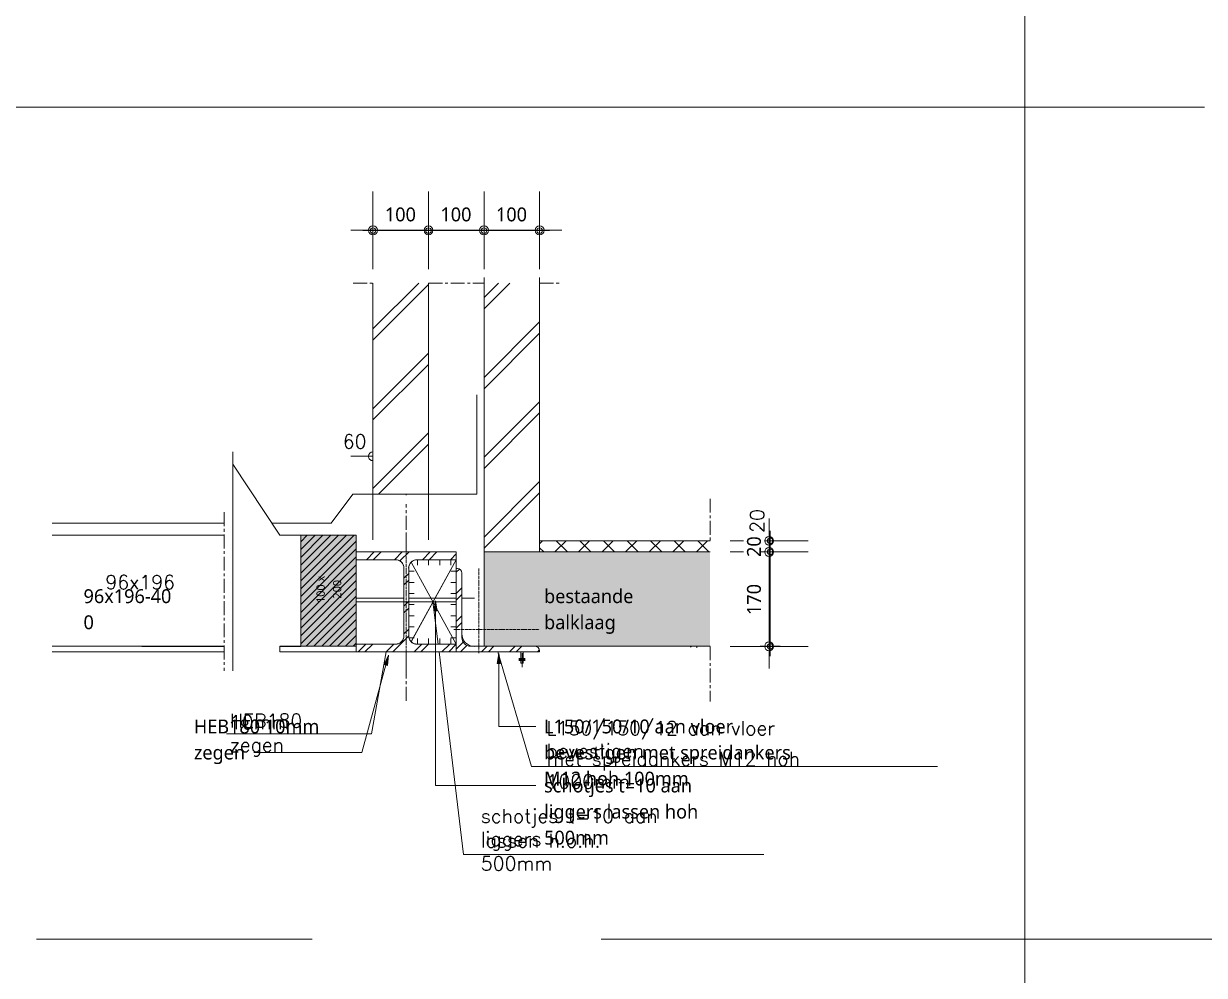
# Model space of a CAD drawing. Header units: millimetres. Extents: x -14163 to 55687, y -143 to 37302.
# Drawn here: x 18803 to 20929, y 31343 to 33057 of the extents above; entities that cross this region are included whole.
import ezdxf

# ---------------------------------------------------------------- set-up
doc = ezdxf.new("R2010")
doc.units = ezdxf.units.MM
doc.linetypes.add('IMPORT-CENTER _3_', pattern=[1016, 635, -127, 127, -127])
doc.linetypes.add('MV_hartlijn_staal', pattern=[6.6, 5, -0.8, 0, -0.8])
for name, color, linetype, lineweight in [('A-ANNO-DIMS', 211, 'Continuous', 13), ('A-ANNO-DIMS-10', 211, 'Continuous', 13), ('A-ANNO-NOTE', 131, 'Continuous', 18), ('A-DETL', 90, 'Continuous', 13), ('A-DETL-GENF', 92, 'Continuous', 18), ('A-DETL-MEDM', 33, 'Continuous', 18), ('ARCERING', 55, 'Continuous', 13), ('AS', 1, 'IMPORT-CENTER _3_', 13), ('doorbraakdetails_dwg', 8, 'Continuous', 13), ('G-ANNO-TEXT', 231, 'Continuous', 13), ('MAATVOERING', 1, 'Continuous', 13), ('STAAL', 2, 'Continuous', 13)]:
    doc.layers.add(name, color=color, linetype=linetype, lineweight=lineweight)
doc.styles.add('RomanS', font='romans__.ttf', dxfattribs={"height": 635})
doc.styles.add('Segoe UI', font='segoeui.ttf', dxfattribs={"height": 15})
doc.styles.add('Segoe UI_3', font='segoeui.ttf', dxfattribs={"height": 25})
doc.dimstyles.new('2_5_mm', dxfattribs={"dimscale": 304.8, "dimtxt": 26.184099, "dimasz": 0.032808, "dimexe": 0.059055, "dimexo": 0.0625, "dimgap": 0.029528, "dimtad": 1, "dimdec": 0, "dimzin": 0, "dimdsep": 46, "dimtxsty": 'Segoe UI_3', "dimblk1": 'DOTBLANK', "dimblk2": 'DOTBLANK', "dimsah": 1, "dimcen": 0.09, "dimdle": 0.059055, "dimazin": 0, "dimtfac": 1, "dimtdec": 4, "dimtix": 1, "dimtmove": 0, "dimatfit": 3, "dimfxl": 0.059055, "dimfxlon": 1, "dimtvp": 1, "dimtfill": 1, "dimtolj": 1, "dimtzin": 0, "dimarcsym": 2})
pattern_1 = [(45, (0, 0), (-71.84205, 71.84205), []), (45, (20.32, 0), (-71.84205, 71.84205), [])]

# ---------------------------------------------------------------- blocks, each defined once
blk = doc.blocks.new('doorbraakdetails_dwg_DOT2035-V23-Details Constructie')
at = {"color": 250, "lineweight": 13}
for p, q in [((0, 17.78), (0, 17.32)), ((0, 0), (10.16, 0))]:
    blk.add_line(p, q, dxfattribs=at)
for start, end in [(360, 90), (270, 360)]:
    blk.add_arc((0, 0), 2.03, start, end, dxfattribs=at)
blk = doc.blocks.new('doorbraakdetails_dwg_DOT2035-V24-Details Constructie')
at = {"color": 250, "lineweight": 13}
blk.add_line((0, -17.32), (0, -17.78), dxfattribs=at)
blk = doc.blocks.new('doorbraakdetails_dwg_DOT2035-5098676-Details Constructie')
at = {"color": 250, "lineweight": 13}
for p, q in [((0, 17.78), (0, -17.78)), ((-5.08, 0), (10.16, 0))]:
    blk.add_line(p, q, dxfattribs=at)
blk.add_circle((0, 0), 2.03, dxfattribs=at)
blk = doc.blocks.new('doorbraakdetails_dwg_HE180B-V25-Details Constructie')
at = {"color": 1, "lineweight": 13}
for p, q in [((0, 586), (0, 422)), ((-22, 0), (-457, 0)), ((457, 0), (22, 0)), ((623, 0), (508, 0)), ((0, -492), (0, -606))]:
    blk.add_line(p, q, dxfattribs=at)
at = {"color": 2, "lineweight": 13}
for centre, start, end in [((-98, 275), 70.0288, 90), ((-98, 275), 25.0288, 64.9712), ((98, 275), 115.0288, 154.9712), ((98, 275), 90, 109.9712), ((-98, 275), 360, 19.9712), ((98, 275), 160.0288, 180), ((-98, -345), 270, 289.9712), ((-98, -345), 295.0288, 334.9712), ((-98, -345), 340.0288, 360), ((98, -345), 180, 199.9712), ((98, -345), 205.0288, 244.9712), ((98, -345), 250.0288, 270)]:
    blk.add_arc(centre, 76.2, start, end, dxfattribs=at)
blk = doc.blocks.new('doorbraakdetails_dwg_HOEK15015010-5098750-Details Constructie')
at = {"color": 2, "lineweight": 13}
blk.add_line((-3810, -51), (-3810, -56), dxfattribs=at)
blk.add_arc((-825, -825), 571, 360, 90, dxfattribs=at)
blk = doc.blocks.new('doorbraakdetails_dwg_DOT2035-5098751-Details Constructie')
at = {"color": 250, "lineweight": 13}
for p, q in [((32792, 10861), (32792, 9337)), ((34570, 10353), (31014, 10353))]:
    blk.add_line(p, q, dxfattribs=at)
blk.add_circle((32792, 10353), 203, dxfattribs=at)
blk = doc.blocks.new('doorbraakdetails_dwg_DOT2035-5098752-Details Constructie')
at = {"color": 250, "lineweight": 13}
for p, q in [((32792, 14163), (32792, 15687)), ((31014, 14671), (34570, 14671))]:
    blk.add_line(p, q, dxfattribs=at)
blk.add_circle((32792, 14671), 203, dxfattribs=at)
blk = doc.blocks.new('doorbraakdetails_dwg_DOT2035-5098753-Details Constructie')
at = {"color": 250, "lineweight": 13}
for p, q in [((32792, 14163), (32792, 15687)), ((31014, 14671), (34570, 14671))]:
    blk.add_line(p, q, dxfattribs=at)
blk.add_circle((32792, 14671), 203, dxfattribs=at)
blk = doc.blocks.new('doorbraakdetails_dwg_DOT2035-5098754-Details Constructie')
at = {"color": 250, "lineweight": 13}
for p, q in [((32792, 15687), (32792, 14163)), ((34570, 15179), (31014, 15179))]:
    blk.add_line(p, q, dxfattribs=at)
blk.add_circle((32792, 15179), 203, dxfattribs=at)
blk = doc.blocks.new('doorbraakdetails_dwg_A$C4695075B-5098755-Details Constructie')
at = {"color": 250, "lineweight": 13}
for p, q in [((15184, 29382), (16708, 29382)), ((17724, 29382), (19248, 29382)), ((20264, 29382), (21788, 29382)), ((32792, 15687), (32792, 16195))]:
    blk.add_line(p, q, dxfattribs=at)
at = {"color": 250, "lineweight": 13, "flags": 128}
blk.add_lwpolyline([(32792, 15179), (32792, 14671)], close=True, dxfattribs=at)
blk.add_lwpolyline([(32792, 10861), (32792, 14163), (32792, 13655)], dxfattribs=at)
at = {"layer": 'ARCERING'}
for p, q in [((4110, 15983), (7872, 15983)), ((29190, 10312), (29224, 10353)), ((29493, 10285), (29481, 10353))]:
    blk.add_line(p, q, dxfattribs=at)
at = {"layer": 'ARCERING', "flags": 128}
for points in [[(17216, 17316), (19429, 17316), (19429, 21850)], [(10048, 15983), (12770, 15983), (13749, 17316), (14676, 17316)]]:
    blk.add_lwpolyline(points, dxfattribs=at)
at = {"layer": 'AS'}
for p, q in [((13774, 26962), (14676, 26962)), ((17216, 26962), (19756, 26962)), ((22296, 26962), (23202, 26962)), ((8271, 19243), (8271, 9230)), ((16200, 14671), (16200, 16857)), ((30093, 17107), (30093, 15179)), ((7872, 16486), (7872, 9230)), ((10411, 10353), (10411, 10099)), ((30093, 10353), (30093, 7825)), ((16200, 7869), (16200, 10099)), ((21492, 9400), (21492, 10099))]:
    blk.add_line(p, q, dxfattribs=at)
at = {"layer": 'MAATVOERING'}
for p, q in [((19756, 26962), (19756, 27221)), ((22296, 26962), (22296, 27221)), ((14676, 15221), (14676, 17316)), ((17216, 15221), (17216, 17316)), ((17422, 12385), (17655, 10455))]:
    blk.add_line(p, q, dxfattribs=at)
at = {"layer": 'MAATVOERING', "flags": 128}
for points in [[(15285, 10099), (14603, 6346), (7980, 6346)], [(17698, 10099), (18818, 836), (32544, 836)], [(40495, 4859), (21931, 4859), (20391, 10099)]]:
    blk.add_lwpolyline(points, dxfattribs=at)
at = {"layer": 'STAAL', "color": 1}
for p, q in [((7872, 15433), (4110, 15433)), ((16716, 14315), (16716, 14061)), ((17224, 14315), (17224, 14061)), ((17732, 14315), (17732, 14061)), ((18240, 14315), (18240, 14061)), ((16308, 13785), (16562, 13785)), ((18486, 13785), (18232, 13785)), ((16308, 13277), (16562, 13277)), ((18486, 13277), (18232, 13277)), ((16308, 12769), (16562, 12769)), ((18486, 12769), (18232, 12769)), ((16308, 12261), (16562, 12261)), ((18486, 12261), (18232, 12261)), ((16308, 11753), (16562, 11753)), ((18486, 11753), (18232, 11753)), ((16308, 11245), (16562, 11245)), ((18486, 11245), (18232, 11245)), ((7872, 10353), (4110, 10353)), ((11374, 10353), (10411, 10353)), ((16321, 10737), (16562, 10737)), ((16716, 10455), (16716, 10709)), ((17224, 10455), (17224, 10709)), ((17732, 10455), (17732, 10709)), ((18486, 10737), (18232, 10737)), ((18240, 10455), (18240, 10709)), ((7872, 10099), (4110, 10099)), ((13914, 10099), (10411, 10099))]:
    blk.add_line(p, q, dxfattribs=at)
at = {"layer": 'STAAL'}
for p, q in [((18486, 10455), (16419, 14204)), ((21354, 9805), (21633, 9805)), ((21354, 9755), (21633, 9755)), ((21354, 9704), (21633, 9704))]:
    blk.add_line(p, q, dxfattribs=at)
at = {"layer": 'STAAL', "color": 1, "flags": 128}
blk.add_lwpolyline([(11374, 15433), (10411, 15433), (8271, 18681)], dxfattribs=at)
at = {"layer": 'STAAL', "flags": 128}
for points in [[(18486, 13909), (18486, 14315), (16419, 10566)], [(21543, 10099), (21543, 9577), (21442, 9577), (21442, 10099)]]:
    blk.add_lwpolyline(points, dxfattribs=at)
at = {"xscale": 100, "yscale": 100, "zscale": 100, "rotation": 180}
for name, p in [('doorbraakdetails_dwg_DOT2035-5098676-Details Constructie', (14676, 29382)), ('doorbraakdetails_dwg_DOT2035-5098676-Details Constructie', (17216, 29382)), ('doorbraakdetails_dwg_DOT2035-5098676-Details Constructie', (19756, 29382)), ('doorbraakdetails_dwg_DOT2035-V23-Details Constructie', (14676, 19049))]:
    blk.add_blockref(name, p, dxfattribs=at)
for name, p, xscale, yscale, zscale in [('doorbraakdetails_dwg_DOT2035-5098676-Details Constructie', (17216, 29382), 100, 100, 100), ('doorbraakdetails_dwg_DOT2035-5098676-Details Constructie', (19756, 29382), 100, 100, 100), ('doorbraakdetails_dwg_DOT2035-5098676-Details Constructie', (22296, 29382), 100, 100, 100), ('doorbraakdetails_dwg_DOT2035-V24-Details Constructie', (16200, 19049), 100, 100, 100), ('doorbraakdetails_dwg_HE180B-V25-Details Constructie', (16200, 12559), 5, 5, 5)]:
    blk.add_blockref(name, p, dxfattribs=dict(xscale=xscale, yscale=yscale, zscale=zscale))
for name in ['doorbraakdetails_dwg_DOT2035-5098752-Details Constructie', 'doorbraakdetails_dwg_DOT2035-5098753-Details Constructie', 'doorbraakdetails_dwg_DOT2035-5098754-Details Constructie', 'doorbraakdetails_dwg_DOT2035-5098751-Details Constructie']:
    blk.add_blockref(name, (0, 0))
at = {"rotation": 180}
blk.add_blockref('doorbraakdetails_dwg_HOEK15015010-5098750-Details Constructie', (18486, 10099), dxfattribs=at)
at = {"color": 2, "lineweight": 13, "char_height": 635, "attachment_point": 2, "line_spacing_factor": 0.983083, "style": 'RomanS'}
for s, insert, width in [('100', (15946, 30313), 2203.84), ('80', (18486, 30313), 1469.23), ('100', (21026, 30313), 2203.84), ('60', (13837, 20036), 1469.23)]:
    blk.add_mtext(s, dxfattribs=dict(at, insert=insert, width=width))
at = {"color": 2, "lineweight": 13, "char_height": 635, "attachment_point": 2, "rotation": 90, "line_spacing_factor": 0.983083, "style": 'RomanS'}
for s, insert, width in [('20', (31932, 16089), 1469.23), ('170', (31861, 12512), 2203.84)]:
    blk.add_mtext(s, dxfattribs=dict(at, insert=insert, width=width))
at = {"layer": 'MAATVOERING', "color": 2, "char_height": 635, "attachment_point": 1, "line_spacing_factor": 0.983083, "style": 'RomanS'}
for s, insert, width in [('96x196', (2442, 13611), 4299.42), ('10mm\\Pzegen', (8127, 7208), 3665.33), ('HEB180', (8127, 7271), 4670.59), ('L150/150/12 aan vloer\\Pbevestigen', (22608, 6934), 14506.68), ('met spreidankers M12 hoh\\P1000mm', (22608, 5526), 16292.95), ('schotjes t=10 aan\\Pliggers', (19606, 2911), 11343.97), ('lassen h.o.h.\\P500mm', (19606, 1784), 7647.71)]:
    blk.add_mtext(s, dxfattribs=dict(at, insert=insert, width=width))
blk = doc.blocks.new('doorbraakdetails_dwg-4168051-Details Constructie')
at = {"layer": 'MAATVOERING'}
for p, q in [((135605, 2540), (135605, 161390)), ((30553, 154801), (143820, 154801)), ((90418, 116744), (103024, 116744)), ((116232, 116744), (210804, 116744))]:
    blk.add_line(p, q, dxfattribs=at)
blk.add_blockref('doorbraakdetails_dwg_A$C4695075B-5098755-Details Constructie', (91126, 119787))
blk = doc.blocks.new('28 Staalprofielen- IPE_HEA_HEB 2d - HEB180-V112-Details Constructie')
at = {"layer": 'A-DETL-GENF', "lineweight": 13}
h = blk.add_hatch(dxfattribs=at)
h.set_pattern_fill('FP_208', color=256, style=0, pattern_type=2)
h.set_pattern_definition([(45, (-19491.875, -32015.58), (-25.144717, 25.144717), []), (45, (-19491.875, -31977.48), (-25.144717, 25.144717), [])])
h.paths.add_polyline_path([(90, -90), (90, -76), (19.3, -76), (15.4, -75.5), (11.8, -74), (8.6, -71.6), (6.3, -68.5), (4.8, -64.9), (4.3, -61), (4.3, 61), (4.8, 64.9), (6.3, 68.5), (8.6, 71.6), (11.8, 74), (15.4, 75.5), (19.3, 76), (90, 76), (90, 90), (-90, 90), (-90, 76), (-19.2, 76), (-15.4, 75.5), (-11.7, 74), (-8.6, 71.6), (-6.3, 68.5), (-4.8, 64.9), (-4.2, 61), (-4.2, -61), (-4.8, -64.9), (-6.3, -68.5), (-8.6, -71.6), (-11.7, -74), (-15.4, -75.5), (-19.2, -76), (-90, -76), (-90, -90), (76.8, -90)])
at = {"layer": 'A-DETL-GENF'}
for p, q in [((90, 90), (-90, 90)), ((90, 90), (-90, 90)), ((90, 76), (90, 90)), ((90, 90), (90, 76)), ((-90, 76), (-19.2, 76)), ((-90, 76), (-19.2, 76)), ((19.3, 76), (90, 76)), ((90, 76), (19.3, 76)), ((-4.2, 61), (-4.2, -61)), ((-4.2, 61), (-4.2, -61)), ((4.3, -61), (4.3, 61)), ((4.3, 61), (4.3, -61)), ((-90, 0), (90, 0)), ((-19.2, -76), (-90, -76)), ((-90, -76), (-19.2, -76)), ((-90, -80), (-90, -90)), ((-90, -90), (-90, -80)), ((90, -76), (19.3, -76)), ((90, -76), (19.3, -76)), ((-90, -90), (90, -90)), ((90, -90), (-90, -90))]:
    blk.add_line(p, q, dxfattribs=at)
at = {"layer": 'A-DETL-GENF', "linetype": 'MV_hartlijn_staal', "lineweight": 13}
blk.add_line((0, 95), (0, -90), dxfattribs=at)
at = {"layer": 'A-DETL-GENF'}
for centre, start, end in [((-19.2, 61), 0, 90), ((-19.2, 61), 360, 90), ((19.3, 61), 90, 180), ((19.3, 61), 90, 180), ((-19.2, -61), 270, 0), ((-19.2, -61), 270, 0), ((19.3, -61), 180, 270), ((19.3, -61), 180, 270)]:
    blk.add_arc(centre, 15, start, end, dxfattribs=at)
blk = doc.blocks.new('28 Staalprofielen- L-2d - L150_10-3532977-Details Constructie')
at = {"layer": 'A-DETL-GENF', "lineweight": 13}
h = blk.add_hatch(dxfattribs=at)
h.set_pattern_fill('FP_209', color=256, style=0, pattern_type=2)
h.set_pattern_definition([(45, (-19581.875, -31925.58), (-25.144717, 25.144717), []), (45, (-19581.875, -31887.48), (-25.144717, 25.144717), [])])
h.paths.add_polyline_path([(150, 0), (150, 2), (149.7, 4.1), (148.9, 6), (147.7, 7.7), (146, 8.9), (144.1, 9.7), (142, 10), (26, 10), (21.9, 10.5), (18, 12.1), (14.7, 14.7), (12.1, 18), (10.5, 21.9), (10, 26), (10, 142), (9.7, 144.1), (8.9, 146), (7.7, 147.7), (6, 148.9), (4.1, 149.7), (2, 150), (0, 150), (0, 0)])
at = {"layer": 'A-DETL-GENF'}
for p, q in [((2, 150), (0, 150)), ((0, 150), (0, 0)), ((10, 26), (10, 142)), ((0, 0), (150, 0)), ((142, 10), (26, 10)), ((150, 0), (150, 2))]:
    blk.add_line(p, q, dxfattribs=at)
at = {"layer": 'A-DETL-GENF', "linetype": 'MV_hartlijn_staal', "lineweight": 13}
for p, q in [((40.3, 150), (40.3, -2.6)), ((-4.6, 40.3), (150, 40.3))]:
    blk.add_line(p, q, dxfattribs=at)
at = {"layer": 'A-DETL-GENF'}
for centre, radius, start, end in [((2, 142), 8, 360, 90), ((26, 26), 16, 180, 270), ((142, 2), 8, 360, 90)]:
    blk.add_arc(centre, radius, start, end, dxfattribs=at)
blk = doc.blocks.new('00 hout_rechthoekig_sls - Vuren 100x200-4309825-Details Constructie')
at = {"layer": 'A-DETL-GENF', "lineweight": 13}
blk.add_hatch(color=256, dxfattribs=at).paths.add_polyline_path([(0, -100), (200, -100), (200, 0), (0, 0)])
at = {"layer": 'A-DETL-MEDM', "lineweight": 13}
h = blk.add_hatch(dxfattribs=at)
h.set_pattern_fill('FP_210', color=256, style=0, pattern_type=2)
h.set_pattern_definition([(315, (-31935.58, 19301.875), (7.0710678, 7.0710678), [])])
h.paths.add_polyline_path([(0, -100), (200, -100), (200, 0), (0, 0)])
at = {"layer": 'A-DETL-MEDM'}
for p, q in [((0, 0), (200, 0)), ((0, -100), (0, 0)), ((200, 0), (200, -100)), ((200, 0), (200, -100)), ((200, 0), (200, -100)), ((200, -100), (0, -100)), ((200, -100), (0, -100))]:
    blk.add_line(p, q, dxfattribs=at)
blk = doc.blocks.new('DIMBLOCK237-Details Constructie')
at = {"layer": 'A-ANNO-DIMS-10'}
for p, q in [((20146.8, 32143.6), (20146.8, 32105.6)), ((20146.8, 32125.6), (20128.8, 32125.6)), ((20146.8, 32125.6), (20164.8, 32125.6)), ((20146.8, 32105.6), (20128.8, 32105.6)), ((20146.8, 32105.6), (20164.8, 32105.6))]:
    blk.add_line(p, q, dxfattribs=at)
for centre in [(20146.8, 32125.6), (20146.8, 32105.6)]:
    blk.add_circle(centre, 5, dxfattribs=at)
at = {"layer": 'A-ANNO-DIMS-10', "color": 0, "insert": (20105.2, 32096.5), "char_height": 25, "width": 45.703, "attachment_point": 1, "rotation": 90, "line_spacing_factor": 1.142579, "style": 'Segoe UI_3', "bg_fill": 3, "box_fill_scale": 1.25, "bg_fill_color": 9, "bg_fill_true_color": 13158600, "bg_fill_transparency": 0}
blk.add_mtext('20', dxfattribs=at)
blk = doc.blocks.new('_DotBlank')
at = {"color": 0, "linetype": 'ByBlock', "lineweight": -2}
blk.add_line((-0.5, 0), (-1, 0), dxfattribs=at)
blk.add_circle((0, 0), 0.5, dxfattribs=at)
blk = doc.blocks.new('DIMBLOCK238-Details Constructie')
at = {"layer": 'A-ANNO-DIMS-10'}
for p, q in [((20146.8, 32105.6), (20128.8, 32105.6)), ((20146.8, 32105.6), (20146.8, 31917.6)), ((20146.8, 32105.6), (20164.8, 32105.6)), ((20146.8, 31935.6), (20128.8, 31935.6)), ((20146.8, 31935.6), (20164.8, 31935.6))]:
    blk.add_line(p, q, dxfattribs=at)
for centre in [(20146.8, 32105.6), (20146.8, 31935.6)]:
    blk.add_circle(centre, 5, dxfattribs=at)
at = {"layer": 'A-ANNO-DIMS-10', "color": 0, "insert": (20105.2, 31992), "char_height": 25, "width": 68.555, "attachment_point": 1, "rotation": 90, "line_spacing_factor": 1.142579, "style": 'Segoe UI_3', "bg_fill": 3, "box_fill_scale": 1.25, "bg_fill_color": 9, "bg_fill_true_color": 13158600, "bg_fill_transparency": 0}
blk.add_mtext('170', dxfattribs=at)
blk = doc.blocks.new('DIMBLOCK239-Details Constructie')
at = {"layer": 'A-ANNO-DIMS-10'}
for p, q in [((19431.9, 32684.2), (19431.9, 32702.2)), ((19531.9, 32684.2), (19531.9, 32702.2)), ((19413.9, 32684.2), (19531.9, 32684.2)), ((19431.9, 32684.2), (19431.9, 32666.2)), ((19531.9, 32684.2), (19531.9, 32666.2))]:
    blk.add_line(p, q, dxfattribs=at)
for centre in [(19431.9, 32684.2), (19531.9, 32684.2)]:
    blk.add_circle(centre, 5, dxfattribs=at)
at = {"layer": 'A-ANNO-DIMS-10', "color": 0, "insert": (19453.3, 32725.8), "char_height": 25, "width": 68.555, "attachment_point": 1, "line_spacing_factor": 1.142579, "style": 'Segoe UI_3', "bg_fill": 3, "box_fill_scale": 1.25, "bg_fill_color": 9, "bg_fill_true_color": 13158600, "bg_fill_transparency": 0}
blk.add_mtext('100', dxfattribs=at)
blk = doc.blocks.new('DIMBLOCK240-Details Constructie')
at = {"layer": 'A-ANNO-DIMS-10'}
for p, q in [((19531.9, 32684.2), (19531.9, 32702.2)), ((19631.9, 32684.2), (19631.9, 32702.2)), ((19531.9, 32684.2), (19631.9, 32684.2)), ((19531.9, 32684.2), (19531.9, 32666.2)), ((19631.9, 32684.2), (19631.9, 32666.2))]:
    blk.add_line(p, q, dxfattribs=at)
for centre in [(19531.9, 32684.2), (19631.9, 32684.2)]:
    blk.add_circle(centre, 5, dxfattribs=at)
at = {"layer": 'A-ANNO-DIMS-10', "color": 0, "insert": (19553.3, 32725.8), "char_height": 25, "width": 68.555, "attachment_point": 1, "line_spacing_factor": 1.142579, "style": 'Segoe UI_3', "bg_fill": 3, "box_fill_scale": 1.25, "bg_fill_color": 9, "bg_fill_true_color": 13158600, "bg_fill_transparency": 0}
blk.add_mtext('100', dxfattribs=at)
blk = doc.blocks.new('DIMBLOCK241-Details Constructie')
at = {"layer": 'A-ANNO-DIMS-10'}
for p, q in [((19631.9, 32684.2), (19631.9, 32702.2)), ((19731.9, 32684.2), (19731.9, 32702.2)), ((19631.9, 32684.2), (19749.9, 32684.2)), ((19631.9, 32684.2), (19631.9, 32666.2)), ((19731.9, 32684.2), (19731.9, 32666.2))]:
    blk.add_line(p, q, dxfattribs=at)
for centre in [(19631.9, 32684.2), (19731.9, 32684.2)]:
    blk.add_circle(centre, 5, dxfattribs=at)
at = {"layer": 'A-ANNO-DIMS-10', "color": 0, "insert": (19653.3, 32725.8), "char_height": 25, "width": 68.555, "attachment_point": 1, "line_spacing_factor": 1.142579, "style": 'Segoe UI_3', "bg_fill": 3, "box_fill_scale": 1.25, "bg_fill_color": 9, "bg_fill_true_color": 13158600, "bg_fill_transparency": 0}
blk.add_mtext('100', dxfattribs=at)

msp = doc.modelspace()

# ---------------------------------------------------------------- hatches: boundary and pattern name
at = {"layer": 'A-DETL-GENF', "lineweight": 13}
h = msp.add_hatch(dxfattribs=at)
h.set_pattern_fill('FP_115', color=254, style=0, pattern_type=2)
h.set_pattern_definition(pattern_1)
h.paths.add_polyline_path([(19531.9, 32209.7), (19531.9, 32589.5), (19431.9, 32589.5), (19431.9, 32209.7)])
h = msp.add_hatch(dxfattribs=at)
h.set_pattern_fill('FP_115', color=50, style=0, pattern_type=2)
h.set_pattern_definition(pattern_1)
h.paths.add_polyline_path([(19631.9, 32105.6), (19731.9, 32105.6), (19731.9, 32589.5), (19631.9, 32589.5), (19631.9, 32125.6)])
h = msp.add_hatch(dxfattribs=at)
h.set_pattern_fill('FP_143', color=50, style=0, pattern_type=2)
h.set_pattern_definition([(45, (0, 0), (-21.213203, 21.213203), []), (135, (0, 0), (-21.213203, -21.213203), [])])
h.paths.add_polyline_path([(20038.8, 32105.6), (20038.8, 32125.6), (19731.9, 32125.6), (19731.9, 32105.6)])
at = {"layer": 'A-DETL-GENF'}
msp.add_hatch(color=10, dxfattribs=at).paths.add_polyline_path([(19727.9, 31935.6), (20038.8, 31935.6), (20038.8, 32105.6), (19631.9, 32105.6), (19631.9, 31935.6), (19723.9, 31935.6)])
at = {"layer": 'G-ANNO-TEXT'}
for points in [[(19544.4, 32017.3), (19541.2, 31999.3), (19547.6, 31999.3)], [(19459.7, 31919.4), (19451.9, 31902.8), (19458, 31901.2)], [(19658.4, 31922.6), (19655.2, 31904.6), (19661.6, 31904.6)]]:
    msp.add_hatch(color=7, dxfattribs=at).paths.add_polyline_path(points)

# ---------------------------------------------------------------- linework, layer by layer
at = {"layer": 'A-DETL', "lineweight": 18}
for p, q in [((19431.9, 32127.3), (19431.9, 32589.5)), ((19531.9, 32127.3), (19531.9, 32589.5)), ((19631.9, 31935.6), (19631.9, 32599.7)), ((19731.9, 32105.6), (19731.9, 32599.7)), ((19619, 32209.7), (19619, 32388.2)), ((19179.7, 32285.6), (19179.7, 31891.4)), ((19264, 32135.6), (19179.7, 32263.5)), ((19356.9, 32157.2), (19395.4, 32209.7)), ((19395.4, 32209.7), (19619, 32209.7)), ((18854.1, 32157.2), (19164, 32157.2)), ((19249.7, 32157.2), (19356.9, 32157.2)), ((19164, 32135.6), (18854.1, 32135.6)), ((19301.9, 32135.6), (19264, 32135.6)), ((20038.8, 32125.6), (19731.9, 32125.6)), ((20038.8, 32105.6), (19631.9, 32105.6)), ((19581.9, 32091.6), (19500.5, 31944)), ((19581.9, 31939.6), (19500.5, 32087.2)), ((19581.9, 32075.6), (19581.9, 32091.6)), ((19164, 31935.6), (18854.1, 31935.6)), ((19264, 31935.6), (19264, 31925.6)), ((19301.9, 31935.6), (19264, 31935.6)), ((20038.8, 31935.6), (19631.9, 31935.6)), ((19631.9, 31935.6), (19723.9, 31935.6)), ((19164, 31925.6), (18854.1, 31925.6)), ((19401.9, 31925.6), (19264, 31925.6))]:
    msp.add_line(p, q, dxfattribs=at)
at = {"layer": 'G-ANNO-TEXT', "color": 250}
for p, q in [((19544.4, 32017.3), (19541.2, 31999.3)), ((19547.6, 31999.3), (19544.4, 32017.3)), ((19544.4, 32017.3), (19544.4, 31685)), ((19541.2, 31999.3), (19547.6, 31999.3)), ((19459.7, 31919.4), (19412, 31744.4)), ((19459.7, 31919.4), (19451.9, 31902.8)), ((19458, 31901.2), (19459.7, 31919.4)), ((19658.4, 31922.6), (19655.2, 31904.6)), ((19661.6, 31904.6), (19658.4, 31922.6)), ((19658.4, 31922.6), (19658.4, 31791.3)), ((19451.9, 31902.8), (19458, 31901.2)), ((19655.2, 31904.6), (19661.6, 31904.6)), ((19658.4, 31791.3), (19724.9, 31791.3)), ((19412, 31744.4), (19217.7, 31744.4)), ((19544.4, 31685), (19724.9, 31685))]:
    msp.add_line(p, q, dxfattribs=at)

# ---------------------------------------------------------------- block references
at = {"layer": 'A-DETL-GENF'}
msp.add_blockref('28 Staalprofielen- IPE_HEA_HEB 2d - HEB180-V112-Details Constructie', (19491.9, 32015.6), dxfattribs=at)
at = {"layer": 'A-DETL-GENF', "linetype": 'MV_hartlijn_staal', "lineweight": 13}
msp.add_blockref('28 Staalprofielen- L-2d - L150_10-3532977-Details Constructie', (19581.9, 31925.6), dxfattribs=at)
at = {"layer": 'A-DETL-MEDM', "lineweight": 13, "rotation": 90}
msp.add_blockref('00 hout_rechthoekig_sls - Vuren 100x200-4309825-Details Constructie', (19301.9, 31935.6), dxfattribs=at)
at = {"layer": 'doorbraakdetails_dwg', "color": 2, "xscale": 0.039370078740157, "yscale": 0.039370078740157, "zscale": 0.039370078740157}
msp.add_blockref('doorbraakdetails_dwg-4168051-Details Constructie', (15266.4, 26811.9), dxfattribs=at)

# ---------------------------------------------------------------- texts
at = {"layer": 'A-ANNO-NOTE', "lineweight": 13, "char_height": 15, "attachment_point": 1, "rotation": 90, "style": 'Segoe UI'}
for s, insert, width in [('100 x', (19330.1, 32013.7), 60.127), ('200', (19359.9, 32021.6), 40.886)]:
    msp.add_mtext(s, dxfattribs=dict(at, insert=insert, width=width))
at = {"layer": 'G-ANNO-TEXT', "color": 7, "char_height": 25, "attachment_point": 1, "style": 'Segoe UI_3'}
for s, insert, width in [('96x196-40', (18910.8, 32038.4), 198.819), ('0', (18910.8, 31991.4), 23.249), ('HEB180 10mm ', (19109.4, 31803.8), 290.211), ('L150/150/10 aan vloer ', (19739.9, 31803.8), 435.316), ('bevestigen met spreidankers ', (19739.9, 31756.9), 549.156), ('zegen', (19109.4, 31756.9), 113.038), ('schotjes t=10 aan ', (19739.9, 31697.5), 343.924), ('M12 hoh 100mm', (19739.9, 31709.9), 325.485), ('liggers lassen hoh ', (19739.9, 31650.5), 347.932), ('500mm', (19739.9, 31603.6), 143.502)]:
    msp.add_mtext(s, dxfattribs=dict(at, insert=insert, width=width))
at = {"layer": 'G-ANNO-TEXT', "color": 253, "char_height": 25, "attachment_point": 1, "style": 'Segoe UI_3'}
for s, insert, width in [('bestaande ', (19739.9, 32038.4), 206.034), ('balklaag', (19739.9, 31991.4), 156.329)]:
    msp.add_mtext(s, dxfattribs=dict(at, insert=insert, width=width))

# ---------------------------------------------------------------- next in the draw order: dimensions: what is measured, and where the dimension line sits
at = {"layer": 'A-ANNO-DIMS'}
dim = msp.add_linear_dim(base=(19531.9, 32684.2), p1=(19431.9, 32666.2), p2=(19531.9, 32666.2), dimstyle='2_5_mm', override={"dimpost": '<>', "dimfxl": 100}, dxfattribs=at)
dim.commit()
dim.dimension.update_dxf_attribs({"geometry": 'DIMBLOCK239-Details Constructie', "text_midpoint": (19481.9, 32706.2)})
dim = msp.add_linear_dim(base=(20146.8, 32105.6), p1=(20128.8, 32125.6), p2=(20128.8, 32105.6), angle=90, dimstyle='2_5_mm', override={"dimpost": '<>', "dimfxl": 20}, dxfattribs=at)
dim.commit()
dim.dimension.update_dxf_attribs({"geometry": 'DIMBLOCK237-Details Constructie', "text_midpoint": (20124.9, 32115.6)})

# ---------------------------------------------------------------- next in the draw order: dimensions: what is measured, and where the dimension line sits
dim = msp.add_linear_dim(base=(19631.9, 32684.2), p1=(19531.9, 32666.2), p2=(19631.9, 32666.2), dimstyle='2_5_mm', override={"dimpost": '<>', "dimfxl": 100}, dxfattribs=at)
dim.commit()
dim.dimension.update_dxf_attribs({"geometry": 'DIMBLOCK240-Details Constructie', "text_midpoint": (19581.9, 32706.2)})
dim = msp.add_linear_dim(base=(20146.8, 31935.6), p1=(20128.8, 32105.6), p2=(20128.8, 31935.6), angle=90, dimstyle='2_5_mm', override={"dimpost": '<>', "dimfxl": 170}, dxfattribs=at)
dim.commit()
dim.dimension.update_dxf_attribs({"geometry": 'DIMBLOCK238-Details Constructie', "text_midpoint": (20124.8, 32020.6)})

# ---------------------------------------------------------------- next in the draw order: dimensions: what is measured, and where the dimension line sits
dim = msp.add_linear_dim(base=(19731.9, 32684.2), p1=(19631.9, 32666.2), p2=(19731.9, 32666.2), dimstyle='2_5_mm', override={"dimpost": '<>', "dimfxl": 100}, dxfattribs=at)
dim.commit()
dim.dimension.update_dxf_attribs({"geometry": 'DIMBLOCK241-Details Constructie', "text_midpoint": (19681.9, 32706.2)})

doc.saveas('drawing.dxf')
